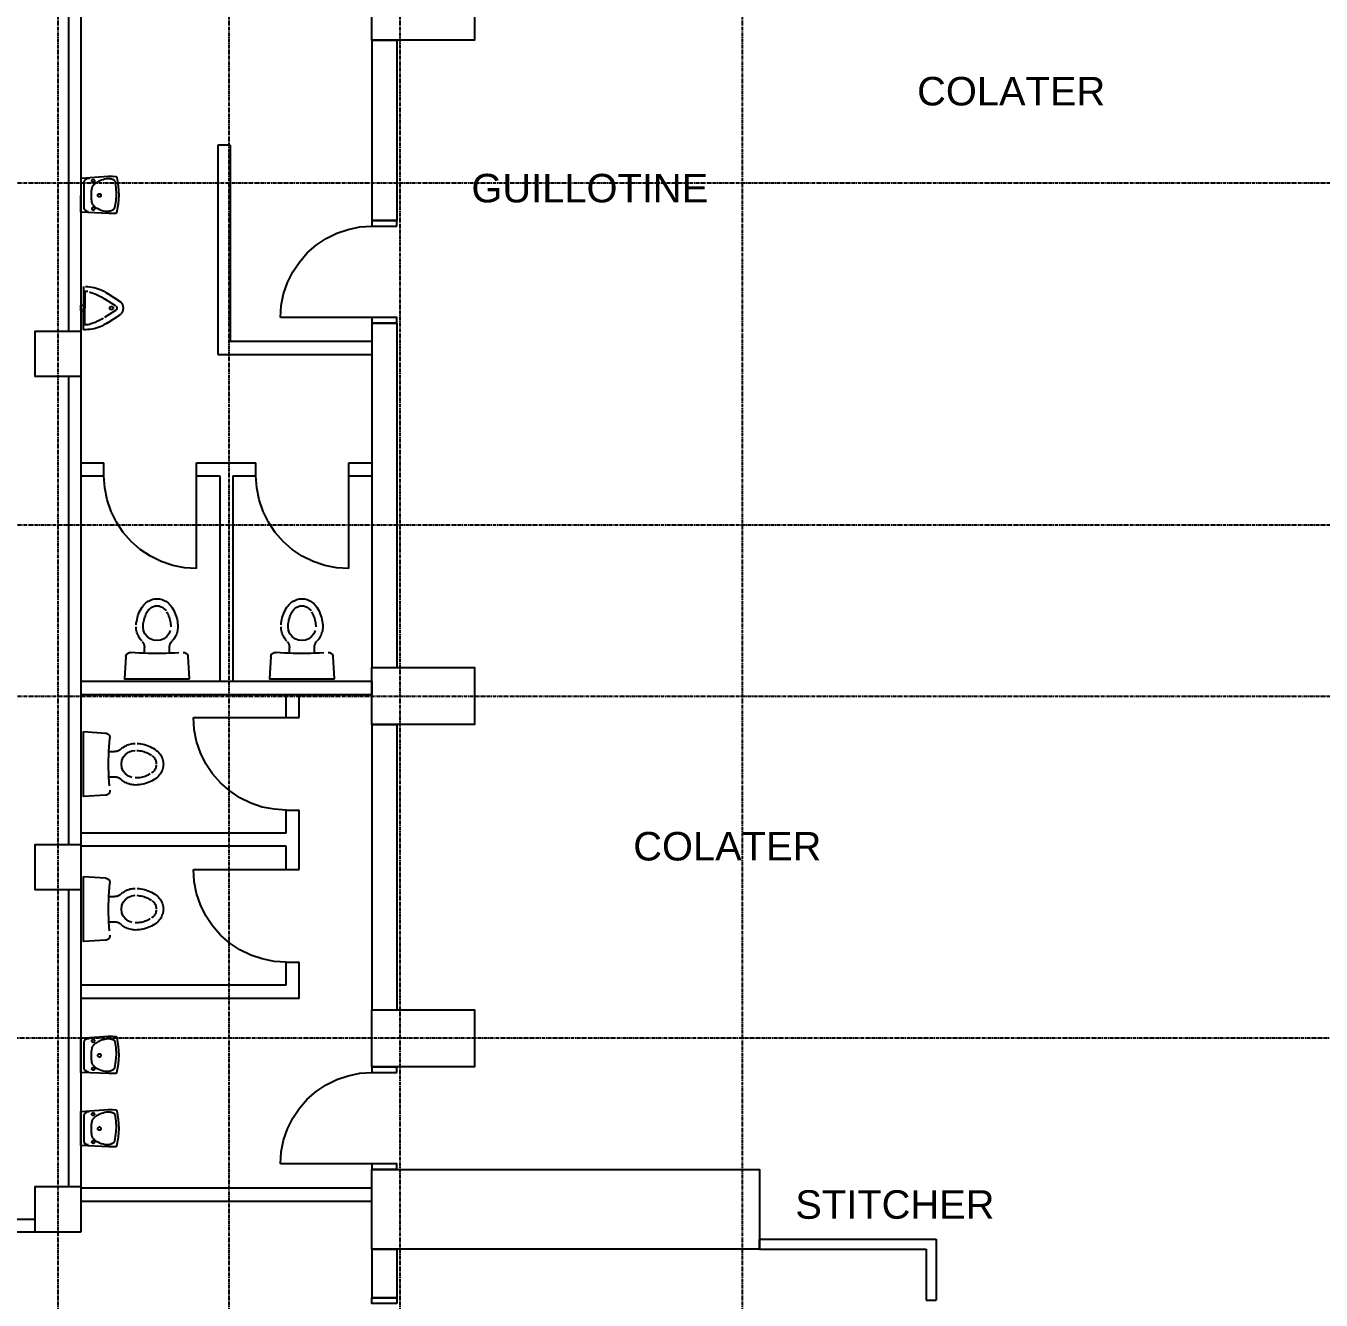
# Model space of a CAD drawing. Header units: millimetres. Extents: x -65483 to 85267, y -36001 to 67826.
# Drawn here: x -50815 to -39459, y -4519 to 6651 of the extents above; entities that cross this region are included whole.
import ezdxf

# ---------------------------------------------------------------- set-up
doc = ezdxf.new("R2010")
doc.units = ezdxf.units.MM
doc.linetypes.add('PCENTRE', pattern=[50.8, 31.75, -6.35, 6.35, -6.35])
for name, color, linetype in [('Boundaries_and_building_grids', 140, 'Continuous'), ('BRICK_WALLS_P4', 1, 'Continuous'), ('COLUMNS_P5', 5, 'Continuous'), ('DR', 8, 'Continuous'), ('SANITARY', 4, 'Continuous'), ('TEXT', 2, 'Continuous'), ('WA', 6, 'Continuous')]:
    doc.layers.add(name, color=color, linetype=linetype)
doc.styles.add('Arial1', font='arial.ttf')

msp = doc.modelspace()

# ---------------------------------------------------------------- linework, layer by layer
at = {"layer": 'Boundaries_and_building_grids', "color": 140, "linetype": 'PCENTRE', "lineweight": -3}
for p, q in [((-50533, -17978), (-50533, 48423)), ((-49033, -17978), (-49033, 48423)), ((-47533, -17978), (-47533, 48423)), ((-44533, -17978), (-44533, 48423)), ((-62623, 5276), (50767, 5276)), ((-62623, 2276), (50767, 2276)), ((-62623, 776), (50767, 776)), ((50767, -2224), (-62623, -2224))]:
    msp.add_line(p, q, dxfattribs=at)
at = {"layer": 'BRICK_WALLS_P4'}
for p, q in [((-50443, 8076), (-50443, 3976)), ((-50333, 8076), (-50333, 3976)), ((-47783, 6526), (-47783, 4944)), ((-47783, 6526), (-47563, 6526)), ((-47563, 6526), (-47563, 4944)), ((-49133, 5606), (-49133, 3771)), ((-49023, 5606), (-49133, 5606)), ((-49023, 5606), (-49023, 3886)), ((-47783, 4944), (-47563, 4944)), ((-47783, 4944), (-47563, 4944)), ((-47783, 4044), (-47783, 1026)), ((-47783, 4044), (-47563, 4044)), ((-47563, 4044), (-47783, 4044)), ((-47563, 4044), (-47563, 1026)), ((-49023, 3886), (-47783, 3886)), ((-49133, 3771), (-47783, 3771)), ((-50443, 3576), (-50443, 3426)), ((-50333, 3576), (-50333, 3426)), ((-50443, 3426), (-50443, -524)), ((-50333, 3426), (-50333, -524)), ((-50333, 2821), (-50131, 2821)), ((-50131, 2706), (-50131, 2821)), ((-49318, 2706), (-49318, 2821)), ((-49318, 2821), (-48798, 2821)), ((-48798, 2706), (-48798, 2821)), ((-47985, 2821), (-47783, 2821)), ((-47985, 2706), (-47985, 2821)), ((-47783, 2821), (-47783, 2706)), ((-50333, 2706), (-50131, 2706)), ((-49318, 2706), (-49115, 2706)), ((-49115, 2706), (-49115, 906)), ((-49000, 2706), (-49000, 906)), ((-49000, 2706), (-48798, 2706)), ((-47985, 2706), (-47783, 2706)), ((-47783, 1026), (-47563, 1026)), ((-50333, 906), (-47783, 906)), ((-47783, 906), (-47783, 791)), ((-50333, 791), (-47783, 791)), ((-48533, 589), (-48533, 791)), ((-48418, 589), (-48418, 791)), ((-48533, 589), (-48418, 589)), ((-47783, 526), (-47783, -1974)), ((-47783, 526), (-47563, 526)), ((-47563, 526), (-47563, -1974)), ((-48533, -426), (-48533, -224)), ((-48533, -224), (-48418, -224)), ((-48418, -744), (-48418, -224)), ((-48533, -426), (-50333, -426)), ((-48533, -541), (-50333, -541)), ((-48533, -744), (-48533, -541)), ((-48533, -744), (-48418, -744)), ((-50443, -924), (-50443, -1111)), ((-50333, -924), (-50333, -1111)), ((-50443, -1111), (-50443, -3524)), ((-50333, -1111), (-50333, -3524)), ((-48533, -1759), (-48533, -1557)), ((-48533, -1557), (-48418, -1557)), ((-48418, -1874), (-48418, -1557)), ((-48533, -1759), (-50333, -1759)), ((-48418, -1874), (-50333, -1874)), ((-47783, -1974), (-47563, -1974)), ((-47783, -2474), (-47563, -2474)), ((-47783, -2474), (-47563, -2474)), ((-47783, -3374), (-47563, -3374)), ((-47563, -3374), (-47783, -3374)), ((-50333, -3536), (-47783, -3536)), ((-47783, -3651), (-47783, -3536)), ((-50333, -3651), (-47783, -3651)), ((-50733, -3814), (-52733, -3814)), ((-50733, -3924), (-52733, -3924)), ((-47783, -4074), (-47783, -4499)), ((-47783, -4074), (-47563, -4074)), ((-47563, -4074), (-47563, -4499)), ((-47563, -4499), (-47783, -4499))]:
    msp.add_line(p, q, dxfattribs=at)
at = {"layer": 'COLUMNS_P5'}
for points in [[(-47783, 6526), (-47783, 7026), (-46883, 7026), (-46883, 6526), (-47783, 6526)], [(-50333, 3576), (-50733, 3576), (-50733, 3976), (-50333, 3976), (-50333, 3576)], [(-47783, 526), (-47783, 1026), (-46883, 1026), (-46883, 526), (-47783, 526)], [(-50333, -924), (-50733, -924), (-50733, -524), (-50333, -524), (-50333, -924)], [(-47783, -2474), (-47783, -1974), (-46883, -1974), (-46883, -2474), (-47783, -2474)], [(-47783, -3374), (-44383, -3374), (-44383, -4074), (-47783, -4074), (-47783, -3374)], [(-50333, -3924), (-50733, -3924), (-50733, -3524), (-50333, -3524), (-50333, -3924)]]:
    msp.add_lwpolyline(points, dxfattribs=at)
at = {"layer": 'DR'}
for p, q in [((-47990, 4867), (-47887, 4888)), ((-47887, 4888), (-47783, 4894)), ((-48270, 4729), (-48183, 4787)), ((-48183, 4787), (-48089, 4834)), ((-48089, 4834), (-47990, 4867)), ((-48417, 4581), (-48348, 4660)), ((-48348, 4660), (-48270, 4729)), ((-48476, 4494), (-48417, 4581)), ((-48522, 4401), (-48476, 4494)), ((-48556, 4301), (-48522, 4401)), ((-48576, 4199), (-48556, 4301)), ((-48583, 4094), (-48576, 4199)), ((-47783, 4094), (-48583, 4094)), ((-50124, 2600), (-50131, 2706)), ((-49318, 1893), (-49318, 2706)), ((-48791, 2600), (-48798, 2706)), ((-47985, 1893), (-47985, 2706)), ((-50103, 2496), (-50124, 2600)), ((-48770, 2496), (-48791, 2600)), ((-50069, 2395), (-50103, 2496)), ((-50022, 2300), (-50069, 2395)), ((-48736, 2395), (-48770, 2496)), ((-48689, 2300), (-48736, 2395)), ((-49963, 2211), (-50022, 2300)), ((-48630, 2211), (-48689, 2300)), ((-49892, 2131), (-49963, 2211)), ((-48560, 2131), (-48630, 2211)), ((-49812, 2061), (-49892, 2131)), ((-49724, 2002), (-49812, 2061)), ((-48480, 2061), (-48560, 2131)), ((-48392, 2002), (-48480, 2061)), ((-49629, 1955), (-49724, 2002)), ((-49528, 1921), (-49629, 1955)), ((-48296, 1955), (-48392, 2002)), ((-48195, 1921), (-48296, 1955)), ((-49424, 1900), (-49528, 1921)), ((-49318, 1893), (-49424, 1900)), ((-48091, 1900), (-48195, 1921)), ((-47985, 1893), (-48091, 1900)), ((-49346, 589), (-48533, 589)), ((-49339, 483), (-49346, 589)), ((-49318, 378), (-49339, 483)), ((-49284, 278), (-49318, 378)), ((-49237, 182), (-49284, 278)), ((-49178, 94), (-49237, 182)), ((-49108, 14), (-49178, 94)), ((-49028, -56), (-49108, 14)), ((-48939, -115), (-49028, -56)), ((-48844, -162), (-48939, -115)), ((-48743, -197), (-48844, -162)), ((-48639, -217), (-48743, -197)), ((-48533, -224), (-48639, -217)), ((-49346, -744), (-48533, -744)), ((-49339, -850), (-49346, -744)), ((-49318, -954), (-49339, -850)), ((-49284, -1055), (-49318, -954)), ((-49237, -1150), (-49284, -1055)), ((-49178, -1239), (-49237, -1150)), ((-49108, -1319), (-49178, -1239)), ((-49028, -1389), (-49108, -1319)), ((-48939, -1448), (-49028, -1389)), ((-48844, -1495), (-48939, -1448)), ((-48743, -1529), (-48844, -1495)), ((-48639, -1550), (-48743, -1529)), ((-48533, -1557), (-48639, -1550)), ((-48183, -2631), (-48089, -2585)), ((-48089, -2585), (-47990, -2552)), ((-47990, -2552), (-47887, -2531)), ((-47887, -2531), (-47783, -2524)), ((-48348, -2759), (-48270, -2690)), ((-48270, -2690), (-48183, -2631)), ((-48476, -2924), (-48417, -2837)), ((-48417, -2837), (-48348, -2759)), ((-48522, -3018), (-48476, -2924)), ((-48556, -3117), (-48522, -3018)), ((-48576, -3220), (-48556, -3117)), ((-48583, -3324), (-48576, -3220)), ((-47783, -3324), (-48583, -3324))]:
    msp.add_line(p, q, dxfattribs=at)
for points in [[(-47563, 4894), (-47563, 4944), (-47783, 4944), (-47783, 4894), (-47563, 4894)], [(-47563, 4044), (-47563, 4094), (-47783, 4094), (-47783, 4044), (-47563, 4044)], [(-47563, -2524), (-47563, -2474), (-47783, -2474), (-47783, -2524), (-47563, -2524)], [(-47563, -3374), (-47563, -3324), (-47783, -3324), (-47783, -3374), (-47563, -3374)], [(-47563, -4549), (-47783, -4549), (-47783, -4499), (-47563, -4499), (-47563, -4549)]]:
    msp.add_lwpolyline(points, dxfattribs=at)
at = {"layer": 'SANITARY'}
for p, q in [((-50311, 4367), (-50311, 4177)), ((-50029, 4198), (-50127, 4259)), ((-50103, 4308), (-49987, 4231)), ((-50311, 3987), (-50311, 4177)), ((-50029, 4156), (-50127, 4095)), ((-50103, 4046), (-49987, 4122)), ((-49776, 1151), (-49776, 1202)), ((-49556, 1151), (-49556, 1202)), ((-48505, 1151), (-48505, 1202)), ((-48285, 1151), (-48285, 1202)), ((-49381, 928), (-49393, 1122)), ((-48110, 928), (-48122, 1122)), ((-50310, 464), (-50117, 451)), ((-50088, 289), (-50037, 289)), ((-50088, 69), (-50037, 69)), ((-50310, -807), (-50117, -819)), ((-50088, -982), (-50037, -982)), ((-50088, -1202), (-50037, -1202))]:
    msp.add_line(p, q, dxfattribs=at)
at = {"layer": 'SANITARY', "linetype": 'Continuous'}
for p, q in [((-50292, 4367), (-50273, 4366)), ((-50273, 4366), (-50255, 4364)), ((-50258, 4319), (-50246, 4315)), ((-50255, 4364), (-50237, 4361)), ((-50237, 4361), (-50218, 4357)), ((-50218, 4357), (-50200, 4352)), ((-50200, 4352), (-50183, 4347)), ((-50183, 4347), (-50165, 4340)), ((-50165, 4340), (-50148, 4333)), ((-50148, 4333), (-50132, 4325)), ((-50132, 4325), (-50115, 4315)), ((-50115, 4315), (-50100, 4306)), ((-50246, 4315), (-50233, 4311)), ((-50233, 4311), (-50221, 4306)), ((-50221, 4306), (-50209, 4301)), ((-50209, 4301), (-50197, 4296)), ((-50197, 4296), (-50185, 4290)), ((-50185, 4290), (-50173, 4284)), ((-50173, 4284), (-50161, 4278)), ((-50161, 4278), (-50150, 4272)), ((-50150, 4272), (-50138, 4265)), ((-50138, 4265), (-50127, 4259)), ((-49987, 4231), (-49984, 4228)), ((-49984, 4228), (-49980, 4224)), ((-49980, 4224), (-49977, 4220)), ((-49977, 4220), (-49974, 4216)), ((-49974, 4216), (-49972, 4211)), ((-49972, 4211), (-49969, 4207)), ((-49969, 4207), (-49967, 4202)), ((-49967, 4202), (-49966, 4197)), ((-50080, 4177), (-50078, 4184)), ((-50078, 4169), (-50080, 4177)), ((-50078, 4184), (-50073, 4190)), ((-50073, 4164), (-50078, 4169)), ((-50073, 4190), (-50065, 4192)), ((-50065, 4162), (-50073, 4164)), ((-50065, 4192), (-50058, 4190)), ((-50058, 4164), (-50065, 4162)), ((-50058, 4190), (-50052, 4184)), ((-50052, 4169), (-50058, 4164)), ((-50052, 4184), (-50050, 4177)), ((-50050, 4177), (-50052, 4169)), ((-50050, 4177), (-50050, 4177)), ((-50027, 4157), (-50029, 4156)), ((-50027, 4197), (-50026, 4195)), ((-50026, 4158), (-50027, 4157)), ((-50026, 4195), (-50024, 4194)), ((-50024, 4159), (-50026, 4158)), ((-50024, 4194), (-50023, 4193)), ((-50023, 4161), (-50024, 4159)), ((-50023, 4193), (-50022, 4191)), ((-50022, 4162), (-50023, 4161)), ((-50022, 4191), (-50021, 4189)), ((-50021, 4164), (-50022, 4162)), ((-50021, 4189), (-50020, 4188)), ((-50020, 4166), (-50021, 4164)), ((-50020, 4188), (-50019, 4186)), ((-50019, 4167), (-50020, 4166)), ((-50019, 4186), (-50019, 4184)), ((-50019, 4184), (-50018, 4182)), ((-50018, 4171), (-50019, 4169)), ((-50019, 4169), (-50019, 4167)), ((-50018, 4182), (-50018, 4180)), ((-50018, 4180), (-50018, 4178)), ((-50018, 4175), (-50018, 4173)), ((-50018, 4173), (-50018, 4171)), ((-49984, 4126), (-49987, 4122)), ((-49980, 4129), (-49984, 4126)), ((-49977, 4133), (-49980, 4129)), ((-49974, 4138), (-49977, 4133)), ((-49972, 4142), (-49974, 4138)), ((-49969, 4147), (-49972, 4142)), ((-49967, 4151), (-49969, 4147)), ((-49966, 4156), (-49967, 4151)), ((-49966, 4197), (-49964, 4192)), ((-49964, 4161), (-49966, 4156)), ((-49964, 4192), (-49964, 4187)), ((-49964, 4187), (-49963, 4182)), ((-49963, 4171), (-49964, 4166)), ((-49964, 4166), (-49964, 4161)), ((-49963, 4182), (-49963, 4177)), ((-49963, 4177), (-49963, 4171)), ((-50292, 3987), (-50311, 3987)), ((-50273, 3988), (-50292, 3987)), ((-50255, 3989), (-50273, 3988)), ((-50258, 4034), (-50271, 4030)), ((-50246, 4038), (-50258, 4034)), ((-50237, 3992), (-50255, 3989)), ((-50233, 4043), (-50246, 4038)), ((-50218, 3996), (-50237, 3992)), ((-50221, 4047), (-50233, 4043)), ((-50209, 4052), (-50221, 4047)), ((-50200, 4001), (-50218, 3996)), ((-50197, 4058), (-50209, 4052)), ((-50183, 4006), (-50200, 4001)), ((-50185, 4063), (-50197, 4058)), ((-50173, 4069), (-50185, 4063)), ((-50165, 4013), (-50183, 4006)), ((-50161, 4075), (-50173, 4069)), ((-50148, 4020), (-50165, 4013)), ((-50150, 4081), (-50161, 4075)), ((-50138, 4088), (-50150, 4081)), ((-50132, 4029), (-50148, 4020)), ((-50115, 4038), (-50132, 4029)), ((-50100, 4048), (-50115, 4038)), ((-49772, 1585), (-49763, 1593)), ((-49763, 1593), (-49754, 1600)), ((-49754, 1600), (-49744, 1607)), ((-49744, 1607), (-49734, 1612)), ((-49734, 1612), (-49723, 1617)), ((-49723, 1617), (-49712, 1621)), ((-49712, 1621), (-49701, 1624)), ((-49701, 1624), (-49689, 1627)), ((-49689, 1627), (-49678, 1628)), ((-49678, 1628), (-49666, 1628)), ((-49666, 1628), (-49654, 1628)), ((-49654, 1628), (-49643, 1627)), ((-49643, 1627), (-49631, 1624)), ((-49631, 1624), (-49620, 1621)), ((-49620, 1621), (-49609, 1617)), ((-49609, 1617), (-49598, 1612)), ((-49598, 1612), (-49588, 1607)), ((-49588, 1607), (-49578, 1600)), ((-49578, 1600), (-49569, 1593)), ((-49569, 1593), (-49560, 1585)), ((-48501, 1585), (-48492, 1593)), ((-48492, 1593), (-48483, 1600)), ((-48483, 1600), (-48473, 1607)), ((-48473, 1607), (-48463, 1612)), ((-48463, 1612), (-48452, 1617)), ((-48452, 1617), (-48441, 1621)), ((-48441, 1621), (-48430, 1624)), ((-48430, 1624), (-48419, 1627)), ((-48419, 1627), (-48407, 1628)), ((-48407, 1628), (-48395, 1628)), ((-48395, 1628), (-48383, 1628)), ((-48383, 1628), (-48372, 1627)), ((-48372, 1627), (-48360, 1624)), ((-48360, 1624), (-48349, 1621)), ((-48349, 1621), (-48338, 1617)), ((-48338, 1617), (-48327, 1612)), ((-48327, 1612), (-48317, 1607)), ((-48317, 1607), (-48307, 1600)), ((-48307, 1600), (-48298, 1593)), ((-48298, 1593), (-48289, 1585)), ((-49838, 1464), (-49833, 1480)), ((-49833, 1480), (-49827, 1495)), ((-49827, 1495), (-49821, 1511)), ((-49821, 1511), (-49814, 1525)), ((-49814, 1525), (-49806, 1540)), ((-49806, 1540), (-49797, 1554)), ((-49797, 1554), (-49787, 1567)), ((-49787, 1567), (-49780, 1576)), ((-49780, 1576), (-49772, 1585)), ((-49772, 1469), (-49768, 1480)), ((-49768, 1480), (-49763, 1492)), ((-49763, 1492), (-49757, 1503)), ((-49757, 1503), (-49751, 1514)), ((-49751, 1514), (-49745, 1524)), ((-49745, 1524), (-49740, 1531)), ((-49740, 1531), (-49735, 1537)), ((-49735, 1537), (-49729, 1542)), ((-49729, 1542), (-49724, 1547)), ((-49724, 1547), (-49717, 1552)), ((-49717, 1552), (-49711, 1556)), ((-49711, 1556), (-49704, 1559)), ((-49704, 1559), (-49696, 1562)), ((-49696, 1562), (-49689, 1564)), ((-49689, 1564), (-49681, 1566)), ((-49681, 1566), (-49674, 1567)), ((-49674, 1567), (-49666, 1567)), ((-49666, 1567), (-49658, 1567)), ((-49658, 1567), (-49650, 1566)), ((-49650, 1566), (-49643, 1564)), ((-49643, 1564), (-49635, 1562)), ((-49635, 1562), (-49628, 1559)), ((-49628, 1559), (-49621, 1556)), ((-49621, 1556), (-49615, 1552)), ((-49615, 1552), (-49608, 1547)), ((-49608, 1547), (-49602, 1542)), ((-49602, 1542), (-49597, 1537)), ((-49597, 1537), (-49592, 1531)), ((-49592, 1531), (-49587, 1524)), ((-49581, 1514), (-49575, 1503)), ((-49575, 1503), (-49569, 1492)), ((-49569, 1492), (-49564, 1480)), ((-49564, 1480), (-49560, 1469)), ((-49560, 1585), (-49552, 1576)), ((-49552, 1576), (-49544, 1567)), ((-49544, 1567), (-49535, 1554)), ((-49535, 1554), (-49526, 1540)), ((-49526, 1540), (-49518, 1525)), ((-49518, 1525), (-49511, 1511)), ((-49511, 1511), (-49505, 1495)), ((-49505, 1495), (-49499, 1480)), ((-49499, 1480), (-49494, 1464)), ((-48567, 1464), (-48562, 1480)), ((-48562, 1480), (-48556, 1495)), ((-48556, 1495), (-48550, 1511)), ((-48550, 1511), (-48543, 1525)), ((-48543, 1525), (-48535, 1540)), ((-48535, 1540), (-48526, 1554)), ((-48526, 1554), (-48517, 1567)), ((-48517, 1567), (-48509, 1576)), ((-48509, 1576), (-48501, 1585)), ((-48501, 1469), (-48497, 1480)), ((-48497, 1480), (-48492, 1492)), ((-48492, 1492), (-48486, 1503)), ((-48486, 1503), (-48480, 1514)), ((-48480, 1514), (-48474, 1524)), ((-48474, 1524), (-48469, 1531)), ((-48469, 1531), (-48464, 1537)), ((-48464, 1537), (-48459, 1542)), ((-48459, 1542), (-48453, 1547)), ((-48453, 1547), (-48446, 1552)), ((-48446, 1552), (-48440, 1556)), ((-48440, 1556), (-48433, 1559)), ((-48433, 1559), (-48426, 1562)), ((-48426, 1562), (-48418, 1564)), ((-48418, 1564), (-48411, 1566)), ((-48411, 1566), (-48403, 1567)), ((-48403, 1567), (-48395, 1567)), ((-48395, 1567), (-48387, 1567)), ((-48387, 1567), (-48380, 1566)), ((-48380, 1566), (-48372, 1564)), ((-48372, 1564), (-48365, 1562)), ((-48365, 1562), (-48357, 1559)), ((-48357, 1559), (-48350, 1556)), ((-48350, 1556), (-48344, 1552)), ((-48344, 1552), (-48337, 1547)), ((-48337, 1547), (-48332, 1542)), ((-48332, 1542), (-48326, 1537)), ((-48326, 1537), (-48321, 1531)), ((-48321, 1531), (-48316, 1524)), ((-48310, 1514), (-48304, 1503)), ((-48304, 1503), (-48298, 1492)), ((-48298, 1492), (-48293, 1480)), ((-48293, 1480), (-48289, 1469)), ((-48289, 1585), (-48281, 1576)), ((-48281, 1576), (-48274, 1567)), ((-48274, 1567), (-48264, 1554)), ((-48264, 1554), (-48255, 1540)), ((-48255, 1540), (-48247, 1525)), ((-48247, 1525), (-48240, 1511)), ((-48240, 1511), (-48234, 1495)), ((-48234, 1495), (-48228, 1480)), ((-48228, 1480), (-48224, 1464)), ((-49848, 1399), (-49847, 1416)), ((-49848, 1371), (-49848, 1383)), ((-49847, 1360), (-49848, 1371)), ((-49847, 1416), (-49844, 1432)), ((-49844, 1432), (-49841, 1448)), ((-49841, 1448), (-49838, 1464)), ((-49787, 1395), (-49786, 1408)), ((-49787, 1383), (-49787, 1395)), ((-49783, 1352), (-49787, 1383)), ((-49786, 1408), (-49784, 1420)), ((-49784, 1420), (-49782, 1433)), ((-49782, 1433), (-49779, 1445)), ((-49779, 1445), (-49776, 1457)), ((-49776, 1457), (-49772, 1469)), ((-49560, 1469), (-49556, 1457)), ((-49556, 1457), (-49552, 1445)), ((-49552, 1445), (-49550, 1433)), ((-49550, 1433), (-49548, 1420)), ((-49548, 1420), (-49546, 1408)), ((-49546, 1408), (-49545, 1395)), ((-49545, 1395), (-49545, 1383)), ((-49494, 1464), (-49490, 1448)), ((-49490, 1448), (-49487, 1432)), ((-49487, 1432), (-49485, 1416)), ((-49485, 1416), (-49484, 1399)), ((-49484, 1371), (-49485, 1360)), ((-49484, 1399), (-49483, 1383)), ((-49483, 1383), (-49484, 1371)), ((-48577, 1371), (-48578, 1383)), ((-48577, 1399), (-48576, 1416)), ((-48576, 1360), (-48577, 1371)), ((-48576, 1416), (-48574, 1432)), ((-48574, 1432), (-48571, 1448)), ((-48571, 1448), (-48567, 1464)), ((-48516, 1395), (-48515, 1408)), ((-48516, 1383), (-48516, 1395)), ((-48512, 1352), (-48516, 1383)), ((-48515, 1408), (-48513, 1420)), ((-48513, 1420), (-48511, 1433)), ((-48511, 1433), (-48509, 1445)), ((-48509, 1445), (-48505, 1457)), ((-48505, 1457), (-48501, 1469)), ((-48289, 1469), (-48285, 1457)), ((-48285, 1457), (-48282, 1445)), ((-48282, 1445), (-48279, 1433)), ((-48279, 1433), (-48277, 1420)), ((-48277, 1420), (-48275, 1408)), ((-48275, 1408), (-48274, 1395)), ((-48274, 1395), (-48274, 1383)), ((-48224, 1464), (-48220, 1448)), ((-48220, 1448), (-48217, 1432)), ((-48217, 1432), (-48214, 1416)), ((-48214, 1416), (-48213, 1399)), ((-48213, 1371), (-48214, 1360)), ((-48213, 1399), (-48213, 1383)), ((-48213, 1383), (-48213, 1371)), ((-49845, 1348), (-49847, 1360)), ((-49843, 1337), (-49845, 1348)), ((-49839, 1326), (-49843, 1337)), ((-49835, 1315), (-49839, 1326)), ((-49831, 1304), (-49835, 1315)), ((-49825, 1294), (-49831, 1304)), ((-49819, 1284), (-49825, 1294)), ((-49813, 1275), (-49819, 1284)), ((-49806, 1266), (-49813, 1275)), ((-49798, 1257), (-49806, 1266)), ((-49795, 1253), (-49791, 1249)), ((-49771, 1322), (-49783, 1352)), ((-49751, 1297), (-49771, 1322)), ((-49726, 1278), (-49751, 1297)), ((-49697, 1266), (-49726, 1278)), ((-49666, 1262), (-49697, 1266)), ((-49635, 1266), (-49666, 1262)), ((-49605, 1278), (-49635, 1266)), ((-49580, 1297), (-49605, 1278)), ((-49561, 1322), (-49580, 1297)), ((-49549, 1352), (-49561, 1322)), ((-49540, 1249), (-49537, 1253)), ((-49537, 1253), (-49534, 1257)), ((-49526, 1266), (-49534, 1257)), ((-49519, 1275), (-49526, 1266)), ((-49512, 1284), (-49519, 1275)), ((-49506, 1294), (-49512, 1284)), ((-49501, 1304), (-49506, 1294)), ((-49496, 1315), (-49501, 1304)), ((-49493, 1326), (-49496, 1315)), ((-49489, 1337), (-49493, 1326)), ((-49487, 1348), (-49489, 1337)), ((-49485, 1360), (-49487, 1348)), ((-48574, 1348), (-48576, 1360)), ((-48572, 1337), (-48574, 1348)), ((-48568, 1326), (-48572, 1337)), ((-48565, 1315), (-48568, 1326)), ((-48560, 1304), (-48565, 1315)), ((-48555, 1294), (-48560, 1304)), ((-48549, 1284), (-48555, 1294)), ((-48542, 1275), (-48549, 1284)), ((-48535, 1266), (-48542, 1275)), ((-48527, 1257), (-48535, 1266)), ((-48524, 1253), (-48521, 1249)), ((-48500, 1322), (-48512, 1352)), ((-48481, 1297), (-48500, 1322)), ((-48456, 1278), (-48481, 1297)), ((-48426, 1266), (-48456, 1278)), ((-48395, 1262), (-48426, 1266)), ((-48364, 1266), (-48395, 1262)), ((-48335, 1278), (-48364, 1266)), ((-48310, 1297), (-48335, 1278)), ((-48290, 1322), (-48310, 1297)), ((-48278, 1352), (-48290, 1322)), ((-48270, 1249), (-48266, 1253)), ((-48266, 1253), (-48263, 1257)), ((-48255, 1266), (-48263, 1257)), ((-48248, 1275), (-48255, 1266)), ((-48242, 1284), (-48248, 1275)), ((-48236, 1294), (-48242, 1284)), ((-48230, 1304), (-48236, 1294)), ((-48226, 1315), (-48230, 1304)), ((-48222, 1326), (-48226, 1315)), ((-48218, 1337), (-48222, 1326)), ((-48216, 1348), (-48218, 1337)), ((-48214, 1360), (-48216, 1348)), ((-49936, 1132), (-49934, 1137)), ((-49934, 1137), (-49932, 1142)), ((-49932, 1142), (-49928, 1146)), ((-49928, 1146), (-49925, 1150)), ((-49925, 1150), (-49920, 1153)), ((-49920, 1153), (-49916, 1156)), ((-49916, 1156), (-49911, 1157)), ((-49911, 1157), (-49906, 1159)), ((-49906, 1159), (-49900, 1159)), ((-49900, 1159), (-49895, 1159)), ((-49857, 1156), (-49895, 1159)), ((-49819, 1153), (-49857, 1156)), ((-49781, 1151), (-49819, 1153)), ((-49791, 1249), (-49789, 1245)), ((-49789, 1245), (-49786, 1241)), ((-49786, 1241), (-49784, 1236)), ((-49784, 1236), (-49782, 1231)), ((-49782, 1231), (-49780, 1227)), ((-49742, 1150), (-49781, 1151)), ((-49780, 1227), (-49778, 1222)), ((-49778, 1222), (-49777, 1217)), ((-49777, 1217), (-49777, 1212)), ((-49777, 1212), (-49776, 1207)), ((-49776, 1207), (-49776, 1202)), ((-49704, 1149), (-49742, 1150)), ((-49666, 1148), (-49704, 1149)), ((-49628, 1149), (-49666, 1148)), ((-49589, 1150), (-49628, 1149)), ((-49551, 1151), (-49589, 1150)), ((-49556, 1207), (-49555, 1212)), ((-49556, 1202), (-49556, 1207)), ((-49555, 1212), (-49554, 1217)), ((-49554, 1217), (-49553, 1222)), ((-49553, 1222), (-49552, 1227)), ((-49552, 1227), (-49550, 1231)), ((-49513, 1153), (-49551, 1151)), ((-49550, 1231), (-49548, 1236)), ((-49548, 1236), (-49546, 1241)), ((-49546, 1241), (-49543, 1245)), ((-49543, 1245), (-49540, 1249)), ((-49475, 1156), (-49513, 1153)), ((-49437, 1159), (-49432, 1159)), ((-49432, 1159), (-49426, 1159)), ((-49426, 1159), (-49421, 1157)), ((-49421, 1157), (-49416, 1156)), ((-49416, 1156), (-49412, 1153)), ((-49412, 1153), (-49407, 1150)), ((-49407, 1150), (-49403, 1146)), ((-49403, 1146), (-49400, 1142)), ((-49400, 1142), (-49397, 1137)), ((-49397, 1137), (-49395, 1132)), ((-48666, 1132), (-48664, 1137)), ((-48664, 1137), (-48661, 1142)), ((-48661, 1142), (-48658, 1146)), ((-48658, 1146), (-48654, 1150)), ((-48654, 1150), (-48650, 1153)), ((-48650, 1153), (-48645, 1156)), ((-48645, 1156), (-48640, 1157)), ((-48640, 1157), (-48635, 1159)), ((-48635, 1159), (-48629, 1159)), ((-48629, 1159), (-48624, 1159)), ((-48586, 1156), (-48624, 1159)), ((-48548, 1153), (-48586, 1156)), ((-48510, 1151), (-48548, 1153)), ((-48521, 1249), (-48518, 1245)), ((-48518, 1245), (-48515, 1241)), ((-48515, 1241), (-48513, 1236)), ((-48513, 1236), (-48511, 1231)), ((-48511, 1231), (-48509, 1227)), ((-48472, 1150), (-48510, 1151)), ((-48509, 1227), (-48508, 1222)), ((-48508, 1222), (-48507, 1217)), ((-48507, 1217), (-48506, 1212)), ((-48506, 1212), (-48505, 1207)), ((-48505, 1207), (-48505, 1202)), ((-48433, 1149), (-48472, 1150)), ((-48395, 1148), (-48433, 1149)), ((-48357, 1149), (-48395, 1148)), ((-48319, 1150), (-48357, 1149)), ((-48280, 1151), (-48319, 1150)), ((-48285, 1207), (-48284, 1212)), ((-48285, 1202), (-48285, 1207)), ((-48284, 1217), (-48283, 1222)), ((-48284, 1212), (-48284, 1217)), ((-48283, 1222), (-48281, 1227)), ((-48281, 1227), (-48279, 1231)), ((-48242, 1153), (-48280, 1151)), ((-48279, 1231), (-48277, 1236)), ((-48277, 1236), (-48275, 1241)), ((-48275, 1241), (-48272, 1245)), ((-48272, 1245), (-48270, 1249)), ((-48204, 1156), (-48242, 1153)), ((-48166, 1159), (-48161, 1159)), ((-48161, 1159), (-48156, 1159)), ((-48156, 1159), (-48150, 1157)), ((-48150, 1157), (-48145, 1156)), ((-48145, 1156), (-48141, 1153)), ((-48141, 1153), (-48136, 1150)), ((-48136, 1150), (-48133, 1146)), ((-48133, 1146), (-48129, 1142)), ((-48129, 1142), (-48127, 1137)), ((-48127, 1137), (-48125, 1132)), ((-49939, 1122), (-49938, 1127)), ((-49938, 1127), (-49936, 1132)), ((-49395, 1132), (-49394, 1127)), ((-49394, 1127), (-49393, 1122)), ((-48668, 1122), (-48667, 1127)), ((-48667, 1127), (-48666, 1132)), ((-48125, 1132), (-48123, 1127)), ((-48123, 1127), (-48122, 1122)), ((-50117, 451), (-50112, 451)), ((-50112, 451), (-50107, 449)), ((-50107, 449), (-50102, 447)), ((-50102, 447), (-50097, 445)), ((-50097, 445), (-50093, 441)), ((-50093, 441), (-50089, 437)), ((-50089, 437), (-50086, 433)), ((-50086, 433), (-50083, 428)), ((-50086, 331), (-50083, 370)), ((-50083, 428), (-50081, 423)), ((-50083, 370), (-50080, 408)), ((-50081, 423), (-50080, 418)), ((-50080, 418), (-50080, 413)), ((-50080, 413), (-50080, 408)), ((-49945, 338), (-49934, 343)), ((-49934, 343), (-49924, 348)), ((-49924, 348), (-49913, 352)), ((-49913, 352), (-49902, 355)), ((-49902, 355), (-49890, 358)), ((-49890, 358), (-49879, 360)), ((-49879, 360), (-49868, 361)), ((-49868, 361), (-49856, 361)), ((-49839, 361), (-49823, 359)), ((-49823, 359), (-49807, 357)), ((-49807, 357), (-49791, 354)), ((-49791, 354), (-49775, 350)), ((-49775, 350), (-49759, 346)), ((-49759, 346), (-49743, 340)), ((-50090, 217), (-50089, 255)), ((-50089, 255), (-50088, 293)), ((-50088, 293), (-50086, 331)), ((-50032, 289), (-50037, 289)), ((-50027, 289), (-50032, 289)), ((-50022, 290), (-50027, 289)), ((-50017, 291), (-50022, 290)), ((-50012, 293), (-50017, 291)), ((-50007, 294), (-50012, 293)), ((-50003, 296), (-50007, 294)), ((-49998, 299), (-50003, 296)), ((-49994, 301), (-49998, 299)), ((-49990, 304), (-49994, 301)), ((-49986, 307), (-49990, 304)), ((-49982, 311), (-49986, 307)), ((-49982, 311), (-49973, 319)), ((-49973, 319), (-49964, 326)), ((-49973, 210), (-49961, 239)), ((-49964, 326), (-49955, 332)), ((-49961, 239), (-49942, 264)), ((-49955, 332), (-49945, 338)), ((-49942, 264), (-49916, 283)), ((-49916, 283), (-49887, 296)), ((-49887, 296), (-49856, 300)), ((-49843, 299), (-49831, 298)), ((-49831, 298), (-49819, 297)), ((-49819, 297), (-49806, 295)), ((-49806, 295), (-49794, 292)), ((-49794, 292), (-49782, 289)), ((-49782, 289), (-49770, 285)), ((-49770, 285), (-49759, 281)), ((-49759, 281), (-49747, 276)), ((-49747, 276), (-49736, 270)), ((-49743, 340), (-49728, 334)), ((-49736, 270), (-49725, 264)), ((-49728, 334), (-49713, 326)), ((-49725, 264), (-49714, 257)), ((-49713, 326), (-49699, 318)), ((-49708, 253), (-49702, 248)), ((-49702, 248), (-49697, 242)), ((-49699, 318), (-49685, 310)), ((-49697, 242), (-49692, 236)), ((-49692, 236), (-49687, 230)), ((-49687, 230), (-49683, 223)), ((-49685, 310), (-49672, 300)), ((-49672, 300), (-49662, 293)), ((-49662, 293), (-49654, 285)), ((-49654, 285), (-49646, 276)), ((-49646, 276), (-49639, 267)), ((-49639, 267), (-49632, 257)), ((-49632, 257), (-49627, 247)), ((-49627, 247), (-49622, 236)), ((-49622, 236), (-49618, 225)), ((-50090, 179), (-50090, 217)), ((-50090, 140), (-50090, 179)), ((-50089, 102), (-50090, 140)), ((-49977, 179), (-49973, 210)), ((-49973, 147), (-49977, 179)), ((-49961, 118), (-49973, 147)), ((-49942, 93), (-49961, 118)), ((-49697, 115), (-49702, 110)), ((-49692, 121), (-49697, 115)), ((-49687, 127), (-49692, 121)), ((-49683, 134), (-49687, 127)), ((-49683, 223), (-49680, 216)), ((-49680, 141), (-49683, 134)), ((-49680, 216), (-49677, 209)), ((-49677, 148), (-49680, 141)), ((-49677, 209), (-49675, 202)), ((-49675, 156), (-49677, 148)), ((-49675, 202), (-49673, 194)), ((-49673, 163), (-49675, 156)), ((-49673, 194), (-49672, 186)), ((-49672, 171), (-49673, 163)), ((-49672, 186), (-49672, 179)), ((-49622, 121), (-49627, 111)), ((-49618, 132), (-49622, 121)), ((-49618, 225), (-49615, 214)), ((-49615, 144), (-49618, 132)), ((-49615, 214), (-49612, 202)), ((-49612, 155), (-49615, 144)), ((-49612, 202), (-49611, 190)), ((-49611, 167), (-49612, 155)), ((-49611, 190), (-49610, 179)), ((-49610, 179), (-49611, 167)), ((-50088, 64), (-50089, 102)), ((-50086, 26), (-50088, 64)), ((-50083, -12), (-50086, 26)), ((-50037, 69), (-50032, 69)), ((-50032, 69), (-50027, 68)), ((-50027, 68), (-50022, 67)), ((-50022, 67), (-50017, 66)), ((-50017, 66), (-50012, 65)), ((-50012, 65), (-50007, 63)), ((-50007, 63), (-50003, 61)), ((-50003, 61), (-49998, 59)), ((-49998, 59), (-49994, 56)), ((-49994, 56), (-49990, 53)), ((-49990, 53), (-49986, 50)), ((-49986, 50), (-49982, 47)), ((-49973, 39), (-49982, 47)), ((-49964, 32), (-49973, 39)), ((-49955, 25), (-49964, 32)), ((-49945, 19), (-49955, 25)), ((-49934, 14), (-49945, 19)), ((-49916, 74), (-49942, 93)), ((-49924, 9), (-49934, 14)), ((-49913, 5), (-49924, 9)), ((-49887, 62), (-49916, 74)), ((-49902, 2), (-49913, 5)), ((-49890, 0), (-49902, 2)), ((-49843, 58), (-49856, 58)), ((-49831, 59), (-49843, 58)), ((-49819, 60), (-49831, 59)), ((-49807, 0), (-49823, -2)), ((-49806, 63), (-49819, 60)), ((-49791, 3), (-49807, 0)), ((-49794, 65), (-49806, 63)), ((-49782, 69), (-49794, 65)), ((-49775, 7), (-49791, 3)), ((-49770, 72), (-49782, 69)), ((-49759, 12), (-49775, 7)), ((-49759, 77), (-49770, 72)), ((-49747, 82), (-49759, 77)), ((-49743, 17), (-49759, 12)), ((-49736, 87), (-49747, 82)), ((-49728, 24), (-49743, 17)), ((-49725, 93), (-49736, 87)), ((-49713, 31), (-49728, 24)), ((-49708, 105), (-49714, 100)), ((-49699, 39), (-49713, 31)), ((-49702, 110), (-49708, 105)), ((-49685, 48), (-49699, 39)), ((-49672, 57), (-49685, 48)), ((-49662, 65), (-49672, 57)), ((-49654, 73), (-49662, 65)), ((-49646, 81), (-49654, 73)), ((-49639, 91), (-49646, 81)), ((-49632, 100), (-49639, 91)), ((-49627, 111), (-49632, 100)), ((-50112, -93), (-50117, -94)), ((-50107, -92), (-50112, -93)), ((-50102, -90), (-50107, -92)), ((-50097, -87), (-50102, -90)), ((-50093, -84), (-50097, -87)), ((-50089, -80), (-50093, -84)), ((-50086, -76), (-50089, -80)), ((-50083, -71), (-50086, -76)), ((-50081, -66), (-50083, -71)), ((-50080, -61), (-50081, -66)), ((-50080, -50), (-50080, -56)), ((-50080, -56), (-50080, -61)), ((-49879, -2), (-49890, 0)), ((-49868, -3), (-49879, -2)), ((-49856, -4), (-49868, -3)), ((-49839, -3), (-49856, -4)), ((-49823, -2), (-49839, -3)), ((-50117, -819), (-50112, -820)), ((-50112, -820), (-50107, -822)), ((-50107, -822), (-50102, -824)), ((-50102, -824), (-50097, -826)), ((-50097, -826), (-50093, -830)), ((-50093, -830), (-50089, -833)), ((-50089, -833), (-50086, -838)), ((-50086, -838), (-50083, -842)), ((-50086, -939), (-50083, -901)), ((-50083, -842), (-50081, -847)), ((-50083, -901), (-50080, -863)), ((-50081, -847), (-50080, -853)), ((-50080, -853), (-50080, -858)), ((-50080, -858), (-50080, -863)), ((-50090, -1054), (-50089, -1016)), ((-50089, -1016), (-50088, -977)), ((-50088, -977), (-50086, -939)), ((-50032, -982), (-50037, -982)), ((-50027, -981), (-50032, -982)), ((-50022, -981), (-50027, -981)), ((-50017, -980), (-50022, -981)), ((-50012, -978), (-50017, -980)), ((-50007, -976), (-50012, -978)), ((-50003, -974), (-50007, -976)), ((-49998, -972), (-50003, -974)), ((-49994, -969), (-49998, -972)), ((-49990, -967), (-49994, -969)), ((-49986, -963), (-49990, -967)), ((-49982, -960), (-49986, -963)), ((-49982, -960), (-49973, -952)), ((-49973, -952), (-49964, -945)), ((-49964, -945), (-49955, -939)), ((-49961, -1032), (-49942, -1007)), ((-49955, -939), (-49945, -933)), ((-49945, -933), (-49934, -927)), ((-49942, -1007), (-49916, -987)), ((-49934, -927), (-49924, -923)), ((-49924, -923), (-49913, -919)), ((-49916, -987), (-49887, -975)), ((-49913, -919), (-49902, -915)), ((-49902, -915), (-49890, -913)), ((-49890, -913), (-49879, -911)), ((-49887, -975), (-49856, -971)), ((-49879, -911), (-49868, -910)), ((-49868, -910), (-49856, -910)), ((-49843, -971), (-49831, -972)), ((-49839, -910), (-49823, -911)), ((-49831, -972), (-49819, -974)), ((-49823, -911), (-49807, -914)), ((-49819, -974), (-49806, -976)), ((-49807, -914), (-49791, -917)), ((-49806, -976), (-49794, -979)), ((-49794, -979), (-49782, -982)), ((-49791, -917), (-49775, -921)), ((-49782, -982), (-49770, -986)), ((-49775, -921), (-49759, -925)), ((-49770, -986), (-49759, -990)), ((-49759, -925), (-49743, -931)), ((-49759, -990), (-49747, -995)), ((-49747, -995), (-49736, -1001)), ((-49743, -931), (-49728, -937)), ((-49736, -1001), (-49725, -1007)), ((-49728, -937), (-49713, -944)), ((-49725, -1007), (-49714, -1013)), ((-49713, -944), (-49699, -952)), ((-49708, -1018), (-49702, -1023)), ((-49699, -952), (-49685, -961)), ((-49685, -961), (-49672, -971)), ((-49672, -971), (-49662, -978)), ((-49662, -978), (-49654, -986)), ((-49654, -986), (-49646, -995)), ((-49646, -995), (-49639, -1004)), ((-49639, -1004), (-49632, -1014)), ((-49632, -1014), (-49627, -1024)), ((-50090, -1092), (-50090, -1054)), ((-50090, -1130), (-50090, -1092)), ((-50089, -1169), (-50090, -1130)), ((-49977, -1092), (-49973, -1061)), ((-49973, -1123), (-49977, -1092)), ((-49973, -1061), (-49961, -1032)), ((-49961, -1153), (-49973, -1123)), ((-49702, -1023), (-49697, -1029)), ((-49697, -1029), (-49692, -1034)), ((-49692, -1034), (-49687, -1041)), ((-49687, -1041), (-49683, -1047)), ((-49683, -1047), (-49680, -1054)), ((-49680, -1130), (-49683, -1137)), ((-49680, -1054), (-49677, -1062)), ((-49677, -1123), (-49680, -1130)), ((-49677, -1062), (-49675, -1069)), ((-49675, -1115), (-49677, -1123)), ((-49675, -1069), (-49673, -1077)), ((-49673, -1108), (-49675, -1115)), ((-49673, -1077), (-49672, -1084)), ((-49672, -1100), (-49673, -1108)), ((-49672, -1084), (-49672, -1092)), ((-49627, -1024), (-49622, -1035)), ((-49622, -1035), (-49618, -1046)), ((-49618, -1046), (-49615, -1057)), ((-49615, -1127), (-49618, -1138)), ((-49615, -1057), (-49612, -1069)), ((-49612, -1116), (-49615, -1127)), ((-49612, -1069), (-49611, -1080)), ((-49611, -1104), (-49612, -1116)), ((-49611, -1080), (-49610, -1092)), ((-49610, -1092), (-49611, -1104)), ((-50088, -1207), (-50089, -1169)), ((-50086, -1245), (-50088, -1207)), ((-50083, -1283), (-50086, -1245)), ((-50037, -1202), (-50032, -1202)), ((-50032, -1202), (-50027, -1203)), ((-50027, -1203), (-50022, -1204)), ((-50022, -1204), (-50017, -1205)), ((-50017, -1205), (-50012, -1206)), ((-50012, -1206), (-50007, -1208)), ((-50007, -1208), (-50003, -1210)), ((-50003, -1210), (-49998, -1212)), ((-49998, -1212), (-49994, -1215)), ((-49994, -1215), (-49990, -1218)), ((-49990, -1218), (-49986, -1221)), ((-49986, -1221), (-49982, -1224)), ((-49973, -1232), (-49982, -1224)), ((-49964, -1239), (-49973, -1232)), ((-49955, -1246), (-49964, -1239)), ((-49942, -1178), (-49961, -1153)), ((-49945, -1252), (-49955, -1246)), ((-49916, -1197), (-49942, -1178)), ((-49887, -1209), (-49916, -1197)), ((-49843, -1213), (-49856, -1213)), ((-49831, -1212), (-49843, -1213)), ((-49819, -1210), (-49831, -1212)), ((-49806, -1208), (-49819, -1210)), ((-49794, -1206), (-49806, -1208)), ((-49782, -1202), (-49794, -1206)), ((-49770, -1198), (-49782, -1202)), ((-49759, -1194), (-49770, -1198)), ((-49747, -1189), (-49759, -1194)), ((-49736, -1183), (-49747, -1189)), ((-49728, -1247), (-49743, -1253)), ((-49725, -1177), (-49736, -1183)), ((-49713, -1240), (-49728, -1247)), ((-49708, -1166), (-49714, -1171)), ((-49699, -1232), (-49713, -1240)), ((-49702, -1161), (-49708, -1166)), ((-49697, -1156), (-49702, -1161)), ((-49685, -1223), (-49699, -1232)), ((-49692, -1150), (-49697, -1156)), ((-49687, -1143), (-49692, -1150)), ((-49683, -1137), (-49687, -1143)), ((-49672, -1214), (-49685, -1223)), ((-49662, -1206), (-49672, -1214)), ((-49654, -1198), (-49662, -1206)), ((-49646, -1189), (-49654, -1198)), ((-49639, -1180), (-49646, -1189)), ((-49632, -1170), (-49639, -1180)), ((-49627, -1160), (-49632, -1170)), ((-49622, -1149), (-49627, -1160)), ((-49618, -1138), (-49622, -1149)), ((-50107, -1363), (-50112, -1364)), ((-50102, -1361), (-50107, -1363)), ((-50097, -1358), (-50102, -1361)), ((-50093, -1355), (-50097, -1358)), ((-50089, -1351), (-50093, -1355)), ((-50086, -1347), (-50089, -1351)), ((-50083, -1342), (-50086, -1347)), ((-50081, -1337), (-50083, -1342)), ((-50080, -1332), (-50081, -1337)), ((-50080, -1321), (-50080, -1326)), ((-50080, -1326), (-50080, -1332)), ((-49934, -1257), (-49945, -1252)), ((-49924, -1262), (-49934, -1257)), ((-49913, -1265), (-49924, -1262)), ((-49902, -1269), (-49913, -1265)), ((-49890, -1271), (-49902, -1269)), ((-49879, -1273), (-49890, -1271)), ((-49868, -1274), (-49879, -1273)), ((-49856, -1275), (-49868, -1274)), ((-49839, -1274), (-49856, -1275)), ((-49823, -1273), (-49839, -1274)), ((-49807, -1271), (-49823, -1273)), ((-49791, -1268), (-49807, -1271)), ((-49775, -1264), (-49791, -1268)), ((-49759, -1259), (-49775, -1264)), ((-49743, -1253), (-49759, -1259)), ((-50112, -1364), (-50117, -1365))]:
    msp.add_line(p, q, dxfattribs=at)
at = {"layer": 'SANITARY'}
for points in [[(-50333, 5017), (-50332, 5317), (-50093, 5333), (-50055, 5334), (-50027, 5332), (-50020, 5329), (-50016, 5322)], [(-50259, 5312), (-50283, 5309), (-50297, 5302), (-50304, 5292), (-50308, 5278), (-50307, 5065), (-50307, 5054), (-50305, 5043), (-50297, 5036), (-50285, 5028), (-50265, 5025)], [(-50237, 5228), (-50240, 5213), (-50242, 5198), (-50243, 5183), (-50243, 5167)], [(-50225, 5302), (-50228, 5302), (-50230, 5302), (-50233, 5301), (-50235, 5299), (-50237, 5298), (-50238, 5296), (-50239, 5294), (-50239, 5293), (-50239, 5291), (-50238, 5289), (-50237, 5287), (-50235, 5286), (-50233, 5285), (-50230, 5284), (-50228, 5283), (-50225, 5283), (-50222, 5283), (-50220, 5284), (-50217, 5285), (-50215, 5286), (-50214, 5287), (-50212, 5289), (-50211, 5291), (-50211, 5293), (-50211, 5294), (-50212, 5296), (-50214, 5298), (-50215, 5299), (-50217, 5301), (-50220, 5302), (-50222, 5302), (-50225, 5302)], [(-50226, 5250), (-50230, 5245), (-50233, 5240), (-50236, 5234), (-50237, 5228)], [(-50200, 5274), (-50208, 5269), (-50214, 5263), (-50221, 5257), (-50226, 5250)], [(-50166, 5293), (-50175, 5289), (-50184, 5284), (-50192, 5279), (-50200, 5274)], [(-50110, 5309), (-50125, 5306), (-50139, 5302), (-50153, 5298), (-50166, 5293)], [(-50075, 5309), (-50084, 5310), (-50093, 5310), (-50101, 5310), (-50110, 5309)], [(-50058, 5305), (-50062, 5306), (-50066, 5307), (-50071, 5308), (-50075, 5309)], [(-50040, 5298), (-50041, 5298), (-50041, 5299), (-50042, 5299), (-50042, 5299), (-50043, 5299), (-50044, 5300), (-50044, 5300), (-50045, 5300), (-50045, 5300), (-50046, 5301), (-50046, 5301), (-50047, 5301), (-50048, 5301), (-50048, 5301), (-50049, 5302), (-50049, 5302), (-50050, 5302), (-50050, 5302), (-50051, 5303), (-50052, 5303), (-50052, 5303), (-50053, 5303), (-50053, 5303), (-50054, 5304), (-50054, 5304), (-50055, 5304), (-50056, 5304), (-50056, 5304), (-50057, 5305), (-50057, 5305), (-50058, 5305)], [(-50033, 5289), (-50034, 5292), (-50035, 5294), (-50037, 5296), (-50040, 5298)], [(-50035, 5058), (-50025, 5116), (-50022, 5174), (-50025, 5232), (-50033, 5289)], [(-50017, 5014), (-50002, 5090), (-49997, 5168), (-50002, 5245), (-50016, 5322)], [(-50243, 5167), (-50243, 5165), (-50243, 5163), (-50243, 5161), (-50243, 5159), (-50243, 5157), (-50243, 5155), (-50243, 5153), (-50243, 5151), (-50243, 5149), (-50243, 5147), (-50243, 5145), (-50243, 5143), (-50243, 5141), (-50242, 5139), (-50242, 5137), (-50242, 5135), (-50242, 5133), (-50242, 5130), (-50241, 5128), (-50241, 5126), (-50241, 5124), (-50241, 5122), (-50241, 5120), (-50240, 5118), (-50240, 5116), (-50240, 5114), (-50240, 5112), (-50239, 5110), (-50239, 5108), (-50239, 5106), (-50238, 5104)], [(-50170, 5177), (-50174, 5177), (-50177, 5177), (-50180, 5175), (-50182, 5174), (-50184, 5172), (-50186, 5170), (-50187, 5168), (-50187, 5166), (-50187, 5163), (-50186, 5161), (-50184, 5159), (-50182, 5157), (-50180, 5156), (-50177, 5155), (-50174, 5154), (-50170, 5154), (-50167, 5154), (-50164, 5155), (-50161, 5156), (-50158, 5157), (-50156, 5159), (-50155, 5161), (-50154, 5163), (-50154, 5166), (-50154, 5168), (-50155, 5170), (-50156, 5172), (-50158, 5174), (-50161, 5175), (-50164, 5177), (-50167, 5177), (-50170, 5177)], [(-50017, 5014), (-50020, 5011), (-50029, 5007), (-50037, 5006), (-50088, 5006), (-50333, 5017)], [(-50238, 5104), (-50237, 5099), (-50235, 5094), (-50233, 5090), (-50230, 5085)], [(-50225, 5058), (-50227, 5058), (-50230, 5057), (-50232, 5056), (-50234, 5055), (-50236, 5054), (-50237, 5052), (-50238, 5050), (-50238, 5048), (-50238, 5046), (-50237, 5044), (-50236, 5043), (-50234, 5041), (-50232, 5040), (-50230, 5039), (-50227, 5039), (-50225, 5038), (-50222, 5039), (-50219, 5039), (-50217, 5040), (-50215, 5041), (-50213, 5043), (-50212, 5044), (-50211, 5046), (-50211, 5048), (-50211, 5050), (-50212, 5052), (-50213, 5054), (-50215, 5055), (-50217, 5056), (-50219, 5057), (-50222, 5058), (-50225, 5058)], [(-50230, 5085), (-50226, 5080), (-50221, 5075), (-50215, 5069), (-50210, 5064)], [(-50210, 5064), (-50204, 5060), (-50198, 5056), (-50192, 5052), (-50185, 5049)], [(-50185, 5049), (-50170, 5042), (-50154, 5036), (-50138, 5031), (-50121, 5028)], [(-50121, 5028), (-50110, 5026), (-50099, 5026), (-50088, 5027), (-50078, 5030)], [(-50078, 5030), (-50073, 5031), (-50069, 5033), (-50065, 5034), (-50061, 5036)], [(-50061, 5036), (-50056, 5039), (-50051, 5042), (-50046, 5045), (-50041, 5048)], [(-50041, 5048), (-50039, 5050), (-50037, 5053), (-50035, 5055), (-50035, 5058)], [(-50271, 4323), (-50298, 4323), (-50298, 4177)], [(-50311, 4152), (-50333, 4152), (-50333, 4202), (-50311, 4202)], [(-50271, 4030), (-50298, 4030), (-50298, 4177)], [(-49939, 1122), (-49951, 928), (-49381, 928)], [(-48668, 1122), (-48680, 928), (-48110, 928)], [(-50117, -94), (-50310, -106), (-50310, 464)], [(-50117, -1365), (-50310, -1377), (-50310, -807)], [(-50333, -2523), (-50333, -2223), (-50093, -2207), (-50055, -2206), (-50027, -2208), (-50020, -2211), (-50016, -2218)], [(-50260, -2228), (-50284, -2231), (-50297, -2238), (-50304, -2248), (-50308, -2262), (-50307, -2474), (-50307, -2486), (-50305, -2497), (-50298, -2504), (-50285, -2512), (-50265, -2515)], [(-50225, -2238), (-50228, -2238), (-50231, -2238), (-50233, -2239), (-50235, -2240), (-50237, -2242), (-50238, -2244), (-50239, -2245), (-50239, -2247), (-50239, -2249), (-50238, -2251), (-50237, -2253), (-50235, -2254), (-50233, -2255), (-50231, -2256), (-50228, -2257), (-50225, -2257), (-50223, -2257), (-50220, -2256), (-50218, -2255), (-50216, -2254), (-50214, -2253), (-50213, -2251), (-50212, -2249), (-50211, -2247), (-50212, -2245), (-50213, -2244), (-50214, -2242), (-50216, -2240), (-50218, -2239), (-50220, -2238), (-50223, -2238), (-50225, -2238)], [(-50201, -2266), (-50208, -2271), (-50215, -2277), (-50221, -2283), (-50226, -2289)], [(-50166, -2247), (-50175, -2251), (-50184, -2256), (-50193, -2261), (-50201, -2266)], [(-50111, -2231), (-50125, -2234), (-50139, -2238), (-50153, -2242), (-50166, -2247)], [(-50075, -2231), (-50084, -2230), (-50093, -2230), (-50102, -2230), (-50111, -2231)], [(-50058, -2235), (-50062, -2234), (-50067, -2233), (-50071, -2232), (-50075, -2231)], [(-50041, -2242), (-50041, -2241), (-50042, -2241), (-50042, -2241), (-50043, -2241), (-50043, -2241), (-50044, -2240), (-50044, -2240), (-50045, -2240), (-50046, -2240), (-50046, -2239), (-50047, -2239), (-50047, -2239), (-50048, -2239), (-50048, -2238), (-50049, -2238), (-50049, -2238), (-50050, -2238), (-50051, -2238), (-50051, -2237), (-50052, -2237), (-50052, -2237), (-50053, -2237), (-50054, -2237), (-50054, -2236), (-50055, -2236), (-50055, -2236), (-50056, -2236), (-50056, -2236), (-50057, -2235), (-50058, -2235), (-50058, -2235)], [(-50033, -2251), (-50034, -2248), (-50035, -2246), (-50038, -2243), (-50041, -2242)], [(-50035, -2482), (-50026, -2424), (-50022, -2366), (-50025, -2308), (-50033, -2251)], [(-50017, -2526), (-50002, -2449), (-49997, -2372), (-50002, -2295), (-50016, -2218)], [(-50237, -2312), (-50240, -2327), (-50242, -2342), (-50243, -2357), (-50244, -2373)], [(-50244, -2373), (-50244, -2375), (-50244, -2377), (-50244, -2379), (-50244, -2381), (-50244, -2383), (-50243, -2385), (-50243, -2387), (-50243, -2389), (-50243, -2391), (-50243, -2393), (-50243, -2395), (-50243, -2397), (-50243, -2399), (-50243, -2401), (-50242, -2403), (-50242, -2405), (-50242, -2407), (-50242, -2409), (-50242, -2411), (-50242, -2413), (-50241, -2415), (-50241, -2418), (-50241, -2420), (-50241, -2422), (-50240, -2424), (-50240, -2426), (-50240, -2428), (-50239, -2430), (-50239, -2432), (-50239, -2434), (-50239, -2436)], [(-50226, -2289), (-50230, -2295), (-50233, -2300), (-50236, -2306), (-50237, -2312)], [(-50171, -2362), (-50174, -2363), (-50177, -2363), (-50180, -2364), (-50183, -2366), (-50185, -2368), (-50186, -2370), (-50187, -2372), (-50187, -2374), (-50187, -2377), (-50186, -2379), (-50185, -2381), (-50183, -2383), (-50180, -2384), (-50177, -2385), (-50174, -2386), (-50171, -2386), (-50167, -2386), (-50164, -2385), (-50161, -2384), (-50159, -2383), (-50157, -2381), (-50155, -2379), (-50154, -2377), (-50154, -2374), (-50154, -2372), (-50155, -2370), (-50157, -2368), (-50159, -2366), (-50161, -2364), (-50164, -2363), (-50167, -2363), (-50171, -2362)], [(-50239, -2436), (-50237, -2441), (-50236, -2445), (-50233, -2450), (-50230, -2454)], [(-50225, -2482), (-50227, -2482), (-50230, -2483), (-50232, -2484), (-50234, -2485), (-50236, -2486), (-50237, -2488), (-50238, -2490), (-50239, -2492), (-50238, -2494), (-50237, -2495), (-50236, -2497), (-50234, -2499), (-50232, -2500), (-50230, -2501), (-50227, -2501), (-50225, -2501), (-50222, -2501), (-50219, -2501), (-50217, -2500), (-50215, -2499), (-50213, -2497), (-50212, -2495), (-50211, -2494), (-50211, -2492), (-50211, -2490), (-50212, -2488), (-50213, -2486), (-50215, -2485), (-50217, -2484), (-50219, -2483), (-50222, -2482), (-50225, -2482)], [(-50230, -2454), (-50226, -2460), (-50221, -2465), (-50216, -2470), (-50210, -2475)], [(-50210, -2475), (-50204, -2480), (-50198, -2484), (-50192, -2488), (-50185, -2491)], [(-50185, -2491), (-50170, -2498), (-50155, -2504), (-50138, -2509), (-50121, -2512)], [(-50062, -2504), (-50056, -2501), (-50051, -2498), (-50046, -2495), (-50041, -2492)], [(-50041, -2492), (-50039, -2490), (-50037, -2487), (-50035, -2485), (-50035, -2482)], [(-50017, -2526), (-50020, -2529), (-50029, -2533), (-50037, -2534), (-50088, -2534), (-50333, -2523)], [(-50121, -2512), (-50110, -2513), (-50099, -2513), (-50088, -2512), (-50078, -2510)], [(-50078, -2510), (-50074, -2509), (-50069, -2507), (-50065, -2506), (-50062, -2504)], [(-50333, -3164), (-50333, -2865), (-50093, -2849), (-50055, -2848), (-50027, -2850), (-50020, -2853), (-50016, -2860)], [(-50260, -2870), (-50284, -2873), (-50297, -2880), (-50304, -2890), (-50308, -2904), (-50307, -3116), (-50307, -3128), (-50305, -3139), (-50298, -3146), (-50285, -3154), (-50265, -3156)], [(-50225, -2879), (-50228, -2880), (-50231, -2880), (-50233, -2881), (-50235, -2882), (-50237, -2884), (-50238, -2885), (-50239, -2887), (-50239, -2889), (-50239, -2891), (-50238, -2893), (-50237, -2894), (-50235, -2896), (-50233, -2897), (-50231, -2898), (-50228, -2899), (-50225, -2899), (-50223, -2899), (-50220, -2898), (-50218, -2897), (-50216, -2896), (-50214, -2894), (-50213, -2893), (-50212, -2891), (-50211, -2889), (-50212, -2887), (-50213, -2885), (-50214, -2884), (-50216, -2882), (-50218, -2881), (-50220, -2880), (-50223, -2880), (-50225, -2879)], [(-50226, -2931), (-50230, -2936), (-50233, -2942), (-50236, -2948), (-50237, -2953)], [(-50201, -2908), (-50208, -2913), (-50215, -2919), (-50221, -2925), (-50226, -2931)], [(-50166, -2889), (-50175, -2893), (-50184, -2898), (-50193, -2902), (-50201, -2908)], [(-50111, -2873), (-50125, -2876), (-50139, -2880), (-50153, -2884), (-50166, -2889)], [(-50075, -2873), (-50084, -2872), (-50093, -2871), (-50102, -2872), (-50111, -2873)], [(-50058, -2877), (-50062, -2876), (-50067, -2875), (-50071, -2874), (-50075, -2873)], [(-50041, -2884), (-50041, -2883), (-50042, -2883), (-50042, -2883), (-50043, -2883), (-50043, -2882), (-50044, -2882), (-50044, -2882), (-50045, -2882), (-50046, -2881), (-50046, -2881), (-50047, -2881), (-50047, -2881), (-50048, -2880), (-50048, -2880), (-50049, -2880), (-50049, -2880), (-50050, -2880), (-50051, -2879), (-50051, -2879), (-50052, -2879), (-50052, -2879), (-50053, -2879), (-50054, -2878), (-50054, -2878), (-50055, -2878), (-50055, -2878), (-50056, -2878), (-50056, -2877), (-50057, -2877), (-50058, -2877), (-50058, -2877)], [(-50033, -2892), (-50034, -2890), (-50035, -2887), (-50038, -2885), (-50041, -2884)], [(-50035, -3124), (-50026, -3066), (-50022, -3008), (-50025, -2950), (-50033, -2892)], [(-50017, -3168), (-50002, -3091), (-49997, -3014), (-50002, -2937), (-50016, -2860)], [(-50237, -2953), (-50240, -2969), (-50242, -2984), (-50243, -2999), (-50244, -3014)], [(-50244, -3014), (-50244, -3016), (-50244, -3018), (-50244, -3021), (-50244, -3023), (-50244, -3025), (-50243, -3027), (-50243, -3029), (-50243, -3031), (-50243, -3033), (-50243, -3035), (-50243, -3037), (-50243, -3039), (-50243, -3041), (-50243, -3043), (-50242, -3045), (-50242, -3047), (-50242, -3049), (-50242, -3051), (-50242, -3053), (-50242, -3055), (-50241, -3057), (-50241, -3059), (-50241, -3061), (-50241, -3063), (-50240, -3065), (-50240, -3067), (-50240, -3070), (-50239, -3072), (-50239, -3074), (-50239, -3076), (-50239, -3078)], [(-50171, -3004), (-50174, -3004), (-50177, -3005), (-50180, -3006), (-50183, -3008), (-50185, -3009), (-50186, -3012), (-50187, -3014), (-50187, -3016), (-50187, -3018), (-50186, -3021), (-50185, -3023), (-50183, -3024), (-50180, -3026), (-50177, -3027), (-50174, -3028), (-50171, -3028), (-50167, -3028), (-50164, -3027), (-50161, -3026), (-50159, -3024), (-50157, -3023), (-50155, -3021), (-50154, -3018), (-50154, -3016), (-50154, -3014), (-50155, -3012), (-50157, -3009), (-50159, -3008), (-50161, -3006), (-50164, -3005), (-50167, -3004), (-50171, -3004)], [(-50017, -3168), (-50020, -3171), (-50029, -3175), (-50037, -3175), (-50088, -3176), (-50333, -3164)], [(-50239, -3078), (-50237, -3082), (-50236, -3087), (-50233, -3092), (-50230, -3096)], [(-50225, -3124), (-50227, -3124), (-50230, -3125), (-50232, -3125), (-50234, -3127), (-50236, -3128), (-50237, -3130), (-50238, -3132), (-50239, -3134), (-50238, -3135), (-50237, -3137), (-50236, -3139), (-50234, -3140), (-50232, -3142), (-50230, -3142), (-50227, -3143), (-50225, -3143), (-50222, -3143), (-50219, -3142), (-50217, -3142), (-50215, -3140), (-50213, -3139), (-50212, -3137), (-50211, -3135), (-50211, -3134), (-50211, -3132), (-50212, -3130), (-50213, -3128), (-50215, -3127), (-50217, -3125), (-50219, -3125), (-50222, -3124), (-50225, -3124)], [(-50230, -3096), (-50226, -3102), (-50221, -3107), (-50216, -3112), (-50210, -3117)], [(-50210, -3117), (-50204, -3122), (-50198, -3126), (-50192, -3130), (-50185, -3133)], [(-50185, -3133), (-50170, -3140), (-50155, -3146), (-50138, -3150), (-50121, -3154)], [(-50121, -3154), (-50110, -3155), (-50099, -3155), (-50088, -3154), (-50078, -3152)], [(-50078, -3152), (-50074, -3151), (-50069, -3149), (-50065, -3147), (-50062, -3146)], [(-50062, -3146), (-50056, -3143), (-50051, -3140), (-50046, -3137), (-50041, -3134)], [(-50041, -3134), (-50039, -3132), (-50037, -3129), (-50035, -3126), (-50035, -3124)]]:
    msp.add_lwpolyline(points, dxfattribs=at)
at = {"layer": 'WA'}
for p, q in [((-44383, -4074), (-44383, -3984)), ((-44383, -3984), (-42833, -3984)), ((-44383, -4074), (-42923, -4074)), ((-42923, -4074), (-42923, -4519)), ((-42833, -3984), (-42833, -4519)), ((-42923, -4519), (-42833, -4519))]:
    msp.add_line(p, q, dxfattribs=at)

# ---------------------------------------------------------------- texts
at = {"layer": 'TEXT', "linetype": 'Continuous', "lineweight": -3, "char_height": 250, "attachment_point": 7, "style": 'Arial1'}
for s, insert in [('COLATER', (-43001, 5950)), ('GUILLOTINE', (-46909, 5100)), ('COLATER', (-45490, -669)), ('STITCHER', (-44069, -3810))]:
    msp.add_mtext(s, dxfattribs=dict(at, insert=insert))

doc.saveas('drawing.dxf')
